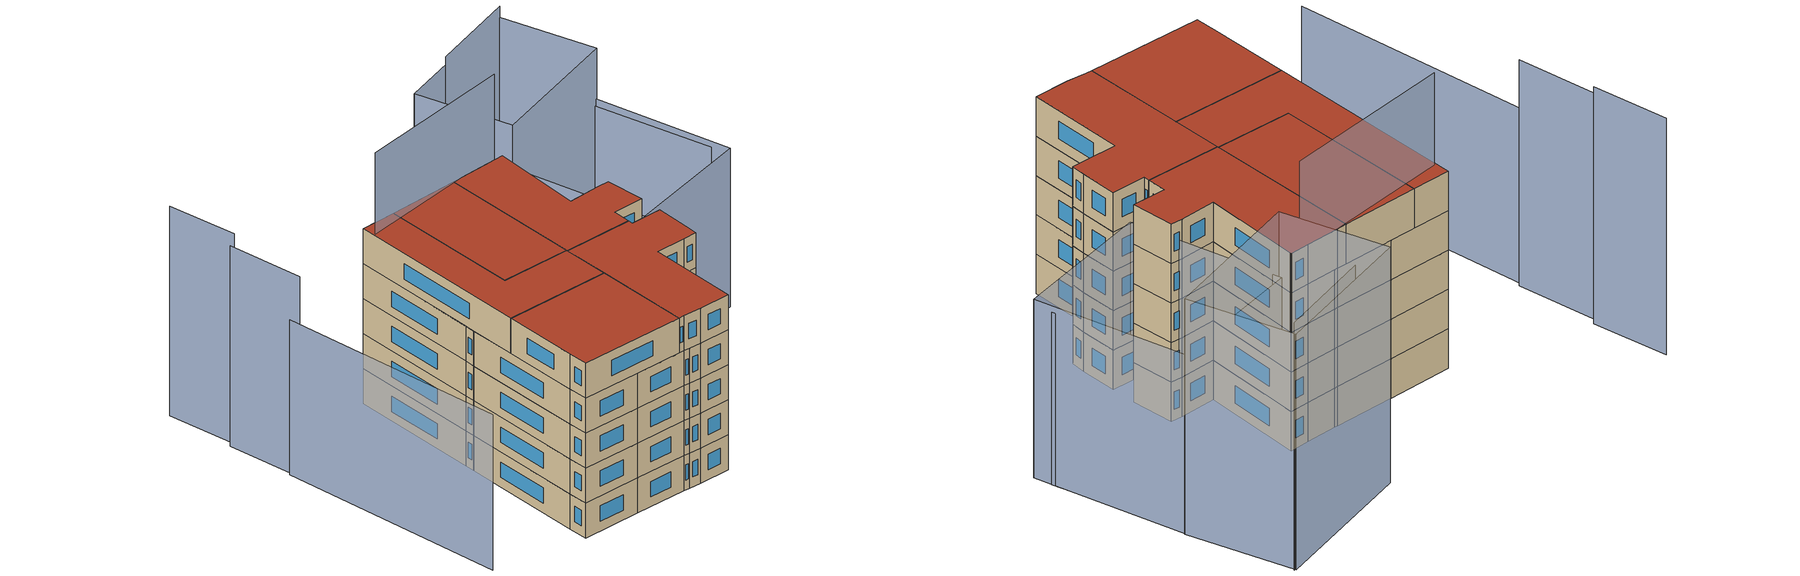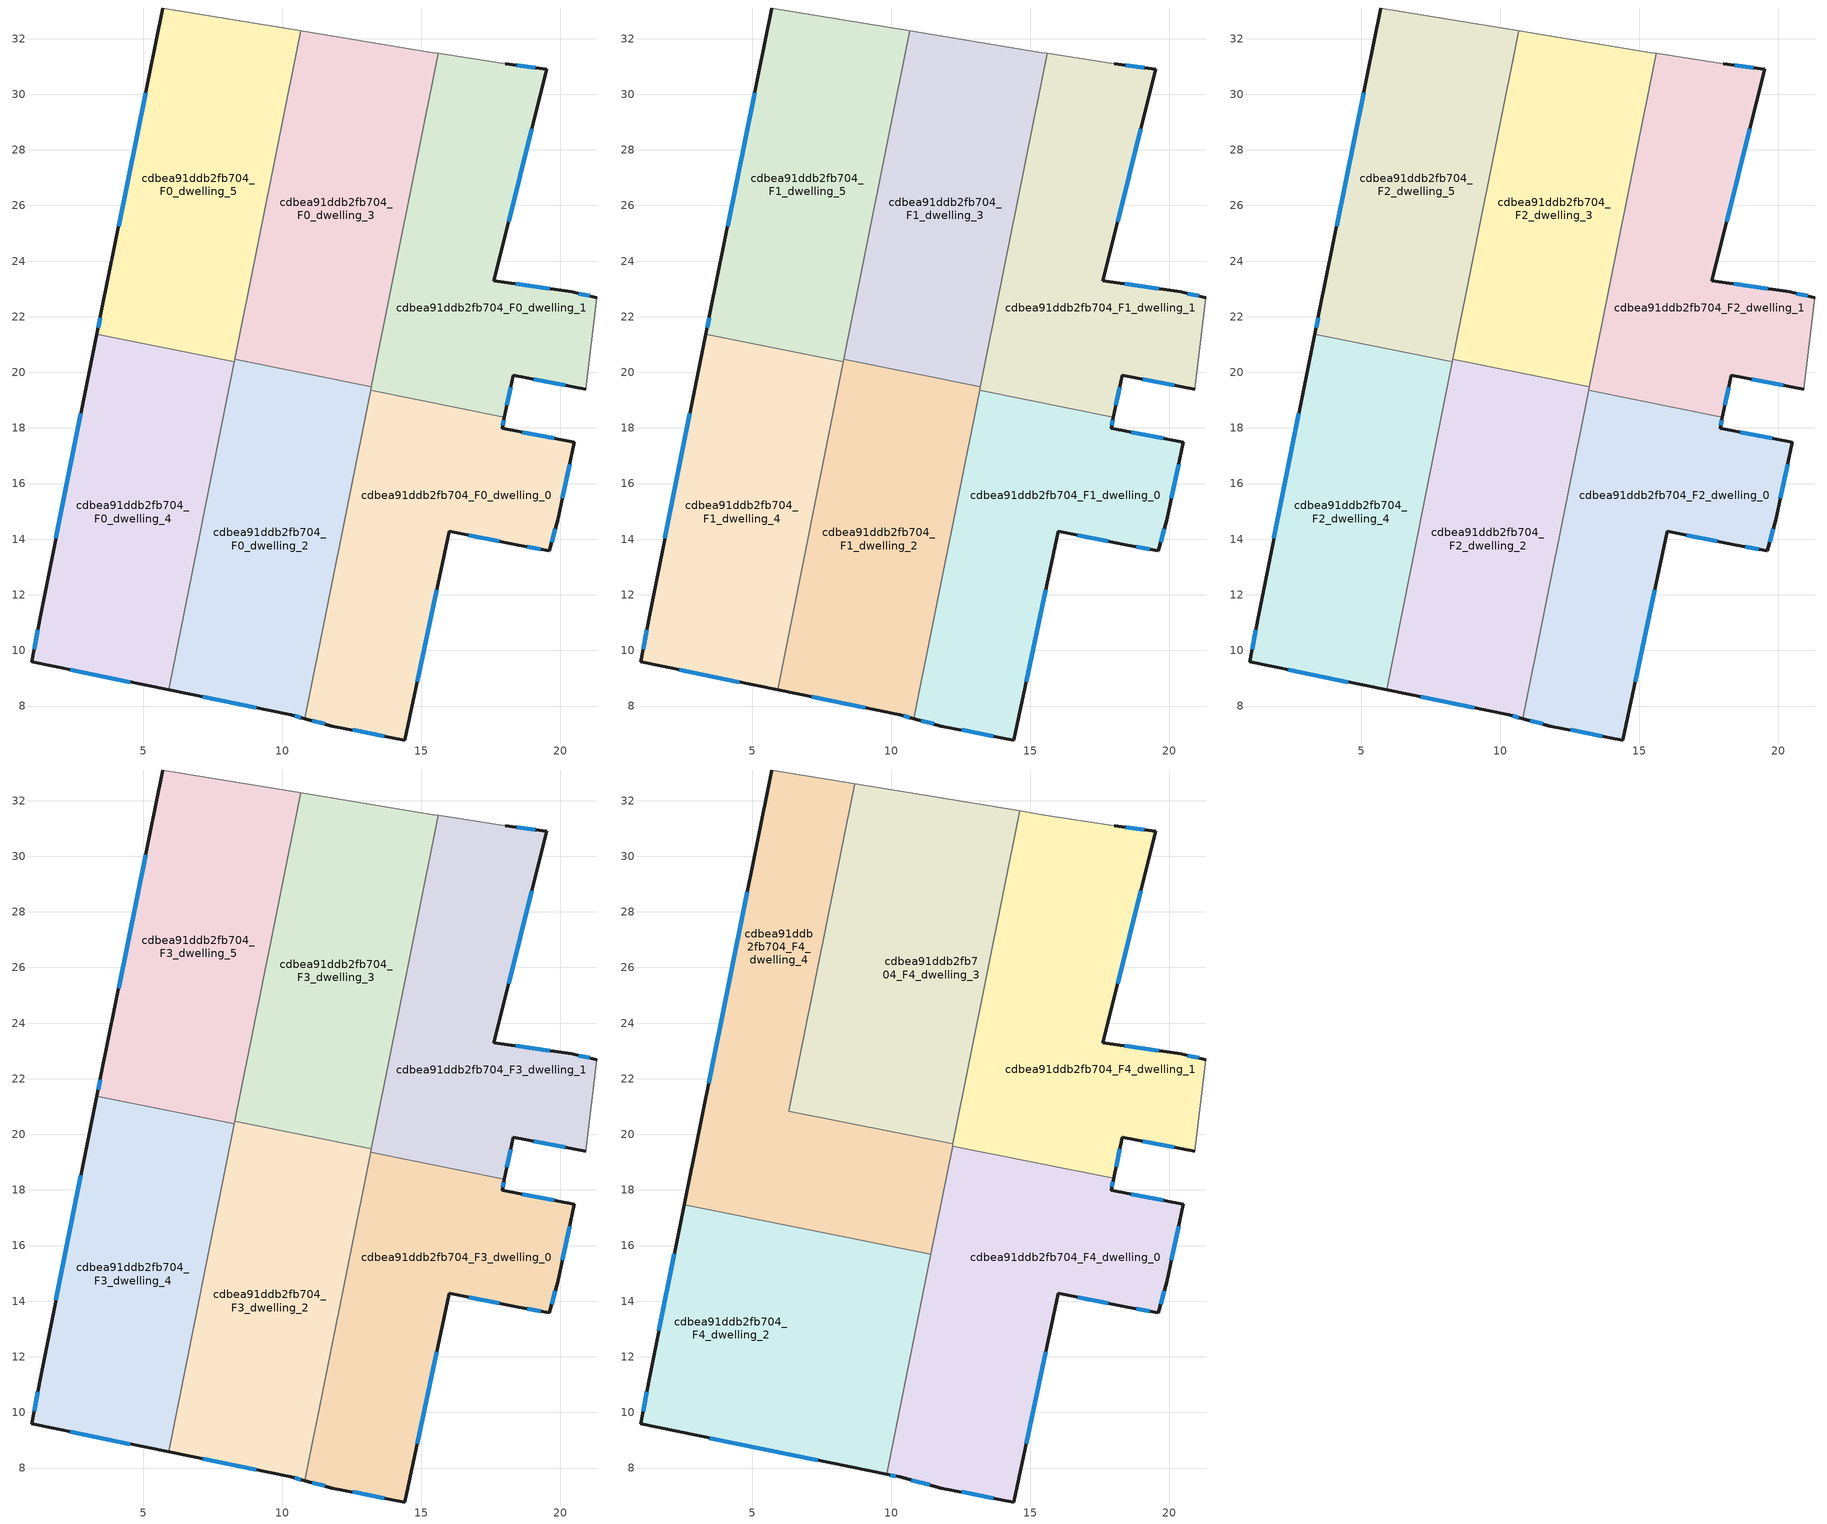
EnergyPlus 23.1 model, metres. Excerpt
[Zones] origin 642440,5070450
cdbea91ddb2fb704_F0_dwelling_0
 floor ground (EU_floor_Construction): 20.51,17.49 19.91,14.68 19.61,13.58 18.51,13.78 16.01,14.29 14.4,6.78 11.8,7.28 10.81,7.54 13.18,19.35 17.99,18.39 17.91,17.99 z0
 wall outside (EU_wall_Construction): 10.81,7.54 11.8,7.28 14.4,6.78 16.01,14.29 18.51,13.78 19.61,13.58 19.91,14.68 20.51,17.49 17.91,17.99 17.99,18.39 z0:3
 wall to cdbea91ddb2fb704_F0_dwelling_1 (EU_wall_Construction): 17.99,18.39 13.18,19.35 z0:3
 wall to cdbea91ddb2fb704_F0_dwelling_2 (EU_wall_Construction): 13.18,19.35 10.81,7.54 z0:3
 window (EU_Window_Construction): 19.69,13.89 19.82,14.38 / 18.82,13.73 19.3,13.64 / 16.71,14.14 17.81,13.92 / 14.85,8.88 15.56,12.18 / 12.53,7.14 13.67,6.92 / 11.09,7.47 11.52,7.36 / 17.93,18.1 17.97,18.28 / 19.78,17.63 18.64,17.85 / 20.08,15.47 20.34,16.7 z0.84:2.16
cdbea91ddb2fb704_F0_dwelling_1
 floor ground (EU_floor_Construction): 19.51,30.89 17.61,23.29 20.41,22.89 21.31,22.69 20.91,19.39 18.31,19.89 17.99,18.39 13.18,19.35 15.6,31.47 18.01,31.1 z0
 wall outside (EU_wall_Construction): 21.31,22.69 20.41,22.89 17.61,23.29 19.51,30.89 18.01,31.1 / 17.99,18.39 18.31,19.89 20.91,19.39 z0:3
 wall adiabatic (EU_wall_Construction): 20.91,19.39 21.31,22.69 / 18.01,31.1 15.6,31.47 z0:3
 wall to cdbea91ddb2fb704_F0_dwelling_3 (EU_wall_Construction): 15.6,31.47 13.2,19.48 z0:3
 wall to cdbea91ddb2fb704_F0_dwelling_2 (EU_wall_Construction): 13.2,19.48 13.18,19.35 z0:3
 window (EU_Window_Construction): 21.06,22.75 20.66,22.83 / 19.04,19.75 20.18,19.53 / 18.08,18.81 18.22,19.47 / 19.09,30.95 18.43,31.04 / 18.14,25.42 18.98,28.76 / 19.63,23 18.4,23.18 z0.84:2.16
cdbea91ddb2fb704_F0_dwelling_2
 floor ground (EU_floor_Construction): 13.2,19.48 10.81,7.54 10.3,7.68 5.92,8.58 8.3,20.47 z0
 wall outside (EU_wall_Construction): 5.92,8.58 10.3,7.68 10.81,7.54 z0:3
 wall to cdbea91ddb2fb704_F0_dwelling_3 (EU_wall_Construction): 13.2,19.48 8.3,20.47 z0:3
 wall to cdbea91ddb2fb704_F0_dwelling_4 (EU_wall_Construction): 8.28,20.38 5.92,8.58 z0:3
 wall to cdbea91ddb2fb704_F0_dwelling_5 (EU_wall_Construction): 8.3,20.47 8.28,20.38 z0:3
 window (EU_Window_Construction): 10.44,7.64 10.67,7.58 / 7.15,8.33 9.07,7.93 z0.84:2.16
cdbea91ddb2fb704_F0_dwelling_3
 floor ground (EU_floor_Construction): 15.41,31.5 15.6,31.47 13.2,19.48 8.3,20.47 10.67,32.28 z0
 wall adiabatic (EU_wall_Construction): 15.6,31.47 15.41,31.5 10.67,32.28 z0:3
 wall to cdbea91ddb2fb704_F0_dwelling_5 (EU_wall_Construction): 10.67,32.28 8.3,20.47 z0:3
cdbea91ddb2fb704_F0_dwelling_4
 floor ground (EU_floor_Construction): 8.28,20.38 5.92,8.58 0.99,9.59 1.29,11.19 3.33,21.38 z0
 wall outside (EU_wall_Construction): 3.33,21.38 1.29,11.19 0.99,9.59 5.92,8.58 z0:3
 wall to cdbea91ddb2fb704_F0_dwelling_5 (EU_wall_Construction): 8.28,20.38 3.33,21.38 z0:3
 window (EU_Window_Construction): 2.37,9.3 4.54,8.86 / 1.21,10.74 1.08,10.03 / 2.76,18.52 1.87,14.04 z0.84:2.16
cdbea91ddb2fb704_F0_dwelling_5
 floor ground (EU_floor_Construction): 10.67,32.28 8.28,20.38 3.33,21.38 3.5,22.19 5.7,33.1 z0
 wall outside (EU_wall_Construction): 5.7,33.1 3.5,22.19 3.33,21.38 z0:3
 wall adiabatic (EU_wall_Construction): 10.67,32.28 5.7,33.1 z0:3
 window (EU_Window_Construction): 3.45,21.96 3.38,21.6 / 5.09,30.05 4.12,25.25 z0.84:2.16
cdbea91ddb2fb704_F1_dwelling_0
 floor to cdbea91ddb2fb704_F0_dwelling_0 (EU_floor_Construction): 20.51,17.49 19.91,14.68 19.61,13.58 18.51,13.78 16.01,14.29 14.4,6.78 11.8,7.28 10.81,7.54 13.18,19.35 17.99,18.39 17.91,17.99 z3
 wall outside (EU_wall_Construction): 10.81,7.54 11.8,7.28 14.4,6.78 16.01,14.29 18.51,13.78 19.61,13.58 19.91,14.68 20.51,17.49 17.91,17.99 17.99,18.39 z3:6
 wall to cdbea91ddb2fb704_F1_dwelling_1 (EU_wall_Construction): 17.99,18.39 13.18,19.35 z3:6
 wall to cdbea91ddb2fb704_F1_dwelling_2 (EU_wall_Construction): 13.18,19.35 10.81,7.54 z3:6
 window (EU_Window_Construction): 19.69,13.89 19.82,14.38 / 18.82,13.73 19.3,13.64 / 16.71,14.14 17.81,13.92 / 14.85,8.88 15.56,12.18 / 12.53,7.14 13.67,6.92 / 11.09,7.47 11.52,7.36 / 17.93,18.1 17.97,18.28 / 19.78,17.63 18.64,17.85 / 20.08,15.47 20.34,16.7 z3.84:5.16
cdbea91ddb2fb704_F1_dwelling_1
 floor to cdbea91ddb2fb704_F0_dwelling_1 (EU_floor_Construction): 19.51,30.89 17.61,23.29 20.41,22.89 21.31,22.69 20.91,19.39 18.31,19.89 17.99,18.39 13.18,19.35 15.6,31.47 18.01,31.1 z3
 wall outside (EU_wall_Construction): 21.31,22.69 20.41,22.89 17.61,23.29 19.51,30.89 18.01,31.1 / 17.99,18.39 18.31,19.89 20.91,19.39 z3:6
 wall adiabatic (EU_wall_Construction): 20.91,19.39 21.31,22.69 / 18.01,31.1 15.6,31.47 z3:6
 wall to cdbea91ddb2fb704_F1_dwelling_3 (EU_wall_Construction): 15.6,31.47 13.2,19.48 z3:6
 wall to cdbea91ddb2fb704_F1_dwelling_2 (EU_wall_Construction): 13.2,19.48 13.18,19.35 z3:6
 window (EU_Window_Construction): 21.06,22.75 20.66,22.83 / 19.04,19.75 20.18,19.53 / 18.08,18.81 18.22,19.47 / 19.09,30.95 18.43,31.04 / 18.14,25.42 18.98,28.76 / 19.63,23 18.4,23.18 z3.84:5.16
cdbea91ddb2fb704_F1_dwelling_2
 floor to cdbea91ddb2fb704_F0_dwelling_2 (EU_floor_Construction): 13.2,19.48 10.81,7.54 10.3,7.68 5.92,8.58 8.3,20.47 z3
 wall outside (EU_wall_Construction): 5.92,8.58 10.3,7.68 10.81,7.54 z3:6
 wall to cdbea91ddb2fb704_F1_dwelling_3 (EU_wall_Construction): 13.2,19.48 8.3,20.47 z3:6
 wall to cdbea91ddb2fb704_F1_dwelling_4 (EU_wall_Construction): 8.28,20.38 5.92,8.58 z3:6
 wall to cdbea91ddb2fb704_F1_dwelling_5 (EU_wall_Construction): 8.3,20.47 8.28,20.38 z3:6
 window (EU_Window_Construction): 10.44,7.64 10.67,7.58 / 7.15,8.33 9.07,7.93 z3.84:5.16
cdbea91ddb2fb704_F1_dwelling_3
 floor to cdbea91ddb2fb704_F0_dwelling_3 (EU_floor_Construction): 15.41,31.5 15.6,31.47 13.2,19.48 8.3,20.47 10.67,32.28 z3
 wall adiabatic (EU_wall_Construction): 15.6,31.47 15.41,31.5 10.67,32.28 z3:6
 wall to cdbea91ddb2fb704_F1_dwelling_5 (EU_wall_Construction): 10.67,32.28 8.3,20.47 z3:6
cdbea91ddb2fb704_F1_dwelling_4
 floor to cdbea91ddb2fb704_F0_dwelling_4 (EU_floor_Construction): 8.28,20.38 5.92,8.58 0.99,9.59 1.29,11.19 3.33,21.38 z3
 wall outside (EU_wall_Construction): 3.33,21.38 1.29,11.19 0.99,9.59 5.92,8.58 z3:6
 wall to cdbea91ddb2fb704_F1_dwelling_5 (EU_wall_Construction): 8.28,20.38 3.33,21.38 z3:6
 window (EU_Window_Construction): 2.37,9.3 4.54,8.86 / 1.21,10.74 1.08,10.03 / 2.76,18.52 1.87,14.04 z3.84:5.16
cdbea91ddb2fb704_F1_dwelling_5
 floor to cdbea91ddb2fb704_F0_dwelling_5 (EU_floor_Construction): 10.67,32.28 8.28,20.38 3.33,21.38 3.5,22.19 5.7,33.1 z3
 wall outside (EU_wall_Construction): 5.7,33.1 3.5,22.19 3.33,21.38 z3:6
 wall adiabatic (EU_wall_Construction): 10.67,32.28 5.7,33.1 z3:6
 window (EU_Window_Construction): 3.45,21.96 3.38,21.6 / 5.09,30.05 4.12,25.25 z3.84:5.16
cdbea91ddb2fb704_F2_dwelling_0
 floor to cdbea91ddb2fb704_F1_dwelling_0 (EU_floor_Construction): 20.51,17.49 19.91,14.68 19.61,13.58 18.51,13.78 16.01,14.29 14.4,6.78 11.8,7.28 10.81,7.54 13.18,19.35 17.99,18.39 17.91,17.99 z6
 wall outside (EU_wall_Construction): 10.81,7.54 11.8,7.28 14.4,6.78 16.01,14.29 18.51,13.78 19.61,13.58 19.91,14.68 20.51,17.49 17.91,17.99 17.99,18.39 z6:9
 wall to cdbea91ddb2fb704_F2_dwelling_1 (EU_wall_Construction): 17.99,18.39 13.18,19.35 z6:9
 wall to cdbea91ddb2fb704_F2_dwelling_2 (EU_wall_Construction): 13.18,19.35 10.81,7.54 z6:9
 window (EU_Window_Construction): 19.69,13.89 19.82,14.38 / 18.82,13.73 19.3,13.64 / 16.71,14.14 17.81,13.92 / 14.85,8.88 15.56,12.18 / 12.53,7.14 13.67,6.92 / 11.09,7.47 11.52,7.36 / 17.93,18.1 17.97,18.28 / 19.78,17.63 18.64,17.85 / 20.08,15.47 20.34,16.7 z6.84:8.16
cdbea91ddb2fb704_F2_dwelling_1
 floor to cdbea91ddb2fb704_F1_dwelling_1 (EU_floor_Construction): 19.51,30.89 17.61,23.29 20.41,22.89 21.31,22.69 20.91,19.39 18.31,19.89 17.99,18.39 13.18,19.35 15.6,31.47 18.01,31.1 z6
 wall outside (EU_wall_Construction): 21.31,22.69 20.41,22.89 17.61,23.29 19.51,30.89 18.01,31.1 / 17.99,18.39 18.31,19.89 20.91,19.39 z6:9
 wall adiabatic (EU_wall_Construction): 20.91,19.39 21.31,22.69 / 18.01,31.1 15.6,31.47 z6:9
 wall to cdbea91ddb2fb704_F2_dwelling_3 (EU_wall_Construction): 15.6,31.47 13.2,19.48 z6:9
 wall to cdbea91ddb2fb704_F2_dwelling_2 (EU_wall_Construction): 13.2,19.48 13.18,19.35 z6:9
 window (EU_Window_Construction): 21.06,22.75 20.66,22.83 / 19.04,19.75 20.18,19.53 / 18.08,18.81 18.22,19.47 / 19.09,30.95 18.43,31.04 / 18.14,25.42 18.98,28.76 / 19.63,23 18.4,23.18 z6.84:8.16
cdbea91ddb2fb704_F2_dwelling_2
 floor to cdbea91ddb2fb704_F1_dwelling_2 (EU_floor_Construction): 13.2,19.48 10.81,7.54 10.3,7.68 5.92,8.58 8.3,20.47 z6
 wall outside (EU_wall_Construction): 5.92,8.58 10.3,7.68 10.81,7.54 z6:9
 wall to cdbea91ddb2fb704_F2_dwelling_3 (EU_wall_Construction): 13.2,19.48 8.3,20.47 z6:9
 wall to cdbea91ddb2fb704_F2_dwelling_4 (EU_wall_Construction): 8.28,20.38 5.92,8.58 z6:9
 wall to cdbea91ddb2fb704_F2_dwelling_5 (EU_wall_Construction): 8.3,20.47 8.28,20.38 z6:9
 window (EU_Window_Construction): 10.44,7.64 10.67,7.58 / 7.15,8.33 9.07,7.93 z6.84:8.16
cdbea91ddb2fb704_F2_dwelling_3
 floor to cdbea91ddb2fb704_F1_dwelling_3 (EU_floor_Construction): 15.41,31.5 15.6,31.47 13.2,19.48 8.3,20.47 10.67,32.28 z6
 wall adiabatic (EU_wall_Construction): 15.6,31.47 15.41,31.5 10.67,32.28 z6:9
 wall to cdbea91ddb2fb704_F2_dwelling_5 (EU_wall_Construction): 10.67,32.28 8.3,20.47 z6:9
cdbea91ddb2fb704_F2_dwelling_4
 floor to cdbea91ddb2fb704_F1_dwelling_4 (EU_floor_Construction): 8.28,20.38 5.92,8.58 0.99,9.59 1.29,11.19 3.33,21.38 z6
 wall outside (EU_wall_Construction): 3.33,21.38 1.29,11.19 0.99,9.59 5.92,8.58 z6:9
 wall to cdbea91ddb2fb704_F2_dwelling_5 (EU_wall_Construction): 8.28,20.38 3.33,21.38 z6:9
 window (EU_Window_Construction): 2.37,9.3 4.54,8.86 / 1.21,10.74 1.08,10.03 / 2.76,18.52 1.87,14.04 z6.84:8.16
cdbea91ddb2fb704_F2_dwelling_5
 floor to cdbea91ddb2fb704_F1_dwelling_5 (EU_floor_Construction): 10.67,32.28 8.28,20.38 3.33,21.38 3.5,22.19 5.7,33.1 z6
 wall outside (EU_wall_Construction): 5.7,33.1 3.5,22.19 3.33,21.38 z6:9
 wall adiabatic (EU_wall_Construction): 10.67,32.28 5.7,33.1 z6:9
 window (EU_Window_Construction): 3.45,21.96 3.38,21.6 / 5.09,30.05 4.12,25.25 z6.84:8.16
cdbea91ddb2fb704_F3_dwelling_0
 floor to cdbea91ddb2fb704_F2_dwelling_0 (EU_floor_Construction): 20.51,17.49 19.91,14.68 19.61,13.58 18.51,13.78 16.01,14.29 14.4,6.78 11.8,7.28 10.81,7.54 13.18,19.35 17.99,18.39 17.91,17.99 z9
 wall outside (EU_wall_Construction): 10.81,7.54 11.8,7.28 14.4,6.78 16.01,14.29 18.51,13.78 19.61,13.58 19.91,14.68 20.51,17.49 17.91,17.99 17.99,18.39 z9:12
 wall to cdbea91ddb2fb704_F3_dwelling_1 (EU_wall_Construction): 17.99,18.39 13.18,19.35 z9:12
 wall to cdbea91ddb2fb704_F3_dwelling_2 (EU_wall_Construction): 13.18,19.35 10.81,7.54 z9:12
 window (EU_Window_Construction): 19.69,13.89 19.82,14.38 / 18.82,13.73 19.3,13.64 / 16.71,14.14 17.81,13.92 / 14.85,8.88 15.56,12.18 / 12.53,7.14 13.67,6.92 / 11.09,7.47 11.52,7.36 / 17.93,18.1 17.97,18.28 / 19.78,17.63 18.64,17.85 / 20.08,15.47 20.34,16.7 z9.84:11.16
cdbea91ddb2fb704_F3_dwelling_1
 floor to cdbea91ddb2fb704_F2_dwelling_1 (EU_floor_Construction): 19.51,30.89 17.61,23.29 20.41,22.89 21.31,22.69 20.91,19.39 18.31,19.89 17.99,18.39 13.18,19.35 15.6,31.47 18.01,31.1 z9
 wall outside (EU_wall_Construction): 21.31,22.69 20.41,22.89 17.61,23.29 19.51,30.89 18.01,31.1 / 17.99,18.39 18.31,19.89 20.91,19.39 z9:12
 wall adiabatic (EU_wall_Construction): 20.91,19.39 21.31,22.69 / 18.01,31.1 15.6,31.47 z9:12
 wall to cdbea91ddb2fb704_F3_dwelling_3 (EU_wall_Construction): 15.6,31.47 13.2,19.48 z9:12
 wall to cdbea91ddb2fb704_F3_dwelling_2 (EU_wall_Construction): 13.2,19.48 13.18,19.35 z9:12
 window (EU_Window_Construction): 21.06,22.75 20.66,22.83 / 19.04,19.75 20.18,19.53 / 18.08,18.81 18.22,19.47 / 19.09,30.95 18.43,31.04 / 18.14,25.42 18.98,28.76 / 19.63,23 18.4,23.18 z9.84:11.16
cdbea91ddb2fb704_F3_dwelling_2
 floor to cdbea91ddb2fb704_F2_dwelling_2 (EU_floor_Construction): 13.2,19.48 10.81,7.54 10.3,7.68 5.92,8.58 8.3,20.47 z9
 wall outside (EU_wall_Construction): 5.92,8.58 10.3,7.68 10.81,7.54 z9:12
 wall to cdbea91ddb2fb704_F3_dwelling_3 (EU_wall_Construction): 13.2,19.48 8.3,20.47 z9:12
 wall to cdbea91ddb2fb704_F3_dwelling_4 (EU_wall_Construction): 8.28,20.38 5.92,8.58 z9:12
 wall to cdbea91ddb2fb704_F3_dwelling_5 (EU_wall_Construction): 8.3,20.47 8.28,20.38 z9:12
 window (EU_Window_Construction): 10.44,7.64 10.67,7.58 / 7.15,8.33 9.07,7.93 z9.84:11.16
cdbea91ddb2fb704_F3_dwelling_3
 floor to cdbea91ddb2fb704_F2_dwelling_3 (EU_floor_Construction): 15.41,31.5 15.6,31.47 13.2,19.48 8.3,20.47 10.67,32.28 z9
 wall adiabatic (EU_wall_Construction): 15.6,31.47 15.41,31.5 10.67,32.28 z9:12
 wall to cdbea91ddb2fb704_F3_dwelling_5 (EU_wall_Construction): 10.67,32.28 8.3,20.47 z9:12
cdbea91ddb2fb704_F3_dwelling_4
 floor to cdbea91ddb2fb704_F2_dwelling_4 (EU_floor_Construction): 8.28,20.38 5.92,8.58 0.99,9.59 1.29,11.19 3.33,21.38 z9
 wall outside (EU_wall_Construction): 3.33,21.38 1.29,11.19 0.99,9.59 5.92,8.58 z9:12
 wall to cdbea91ddb2fb704_F3_dwelling_5 (EU_wall_Construction): 8.28,20.38 3.33,21.38 z9:12
 window (EU_Window_Construction): 2.37,9.3 4.54,8.86 / 1.21,10.74 1.08,10.03 / 2.76,18.52 1.87,14.04 z9.84:11.16
cdbea91ddb2fb704_F3_dwelling_5
 floor to cdbea91ddb2fb704_F2_dwelling_5 (EU_floor_Construction): 10.67,32.28 8.28,20.38 3.33,21.38 3.5,22.19 5.7,33.1 z9
 wall outside (EU_wall_Construction): 5.7,33.1 3.5,22.19 3.33,21.38 z9:12
 wall adiabatic (EU_wall_Construction): 10.67,32.28 5.7,33.1 z9:12
 window (EU_Window_Construction): 3.45,21.96 3.38,21.6 / 5.09,30.05 4.12,25.25 z9.84:11.16
 roof outside (EU_roof_Construction): 3.5,22.19 3.34,21.37 5.7,33.1 z12
cdbea91ddb2fb704_F4_dwelling_0
 floor to cdbea91ddb2fb704_F3_dwelling_0 (EU_floor_Construction): 20.51,17.49 19.91,14.68 19.61,13.58 18.51,13.78 16.01,14.29 14.4,6.78 11.8,7.28 10.81,7.55 13.18,19.35 17.99,18.39 17.91,17.99 z12
 floor to cdbea91ddb2fb704_F3_dwelling_2 (EU_floor_Construction): 13.18,19.38 10.81,7.55 10.3,7.68 9.84,7.78 12.21,19.58 z12
 floor to cdbea91ddb2fb704_F3_dwelling_1 (EU_floor_Construction): 18,18.42 17.99,18.39 13.18,19.35 13.18,19.38 z12
 wall outside (EU_wall_Construction): 9.84,7.78 10.3,7.68 11.8,7.28 14.4,6.78 16.01,14.29 18.51,13.78 19.61,13.58 19.91,14.68 20.51,17.49 17.91,17.99 18,18.42 z12:15
 wall to cdbea91ddb2fb704_F4_dwelling_1 (EU_wall_Construction): 18,18.42 12.21,19.58 z12:15
 wall to cdbea91ddb2fb704_F4_dwelling_2 (EU_wall_Construction): 11.43,15.69 9.84,7.78 z12:15
 wall to cdbea91ddb2fb704_F4_dwelling_4 (EU_wall_Construction): 12.21,19.58 11.43,15.69 z12:15
 window (EU_Window_Construction): 20.08,15.47 20.34,16.7 / 19.69,13.89 19.82,14.38 / 18.82,13.73 19.3,13.64 / 16.71,14.14 17.81,13.92 / 14.85,8.88 15.56,12.18 / 12.53,7.14 13.67,6.92 / 10.72,7.57 11.38,7.39 / 9.97,7.75 10.17,7.71 / 17.93,18.11 17.97,18.3 / 19.78,17.63 18.64,17.85 z12.84:14.16
 roof outside (EU_roof_Construction): 14.4,6.78 16.01,14.29 18.51,13.78 19.61,13.58 19.91,14.68 20.51,17.49 17.91,17.99 18,18.42 12.21,19.58 9.84,7.78 10.3,7.68 11.8,7.28 z15
cdbea91ddb2fb704_F4_dwelling_1
 floor to cdbea91ddb2fb704_F3_dwelling_1 (EU_floor_Construction): 19.51,30.89 17.61,23.29 20.41,22.89 21.31,22.69 20.91,19.39 18.31,19.89 18,18.42 13.18,19.38 15.6,31.47 18.01,31.1 z12
 floor to cdbea91ddb2fb704_F3_dwelling_3 (EU_floor_Construction): 15.6,31.47 13.2,19.48 12.23,19.68 14.62,31.63 15.41,31.5 z12
 floor to cdbea91ddb2fb704_F3_dwelling_2 (EU_floor_Construction): 13.2,19.48 13.18,19.38 12.21,19.58 12.23,19.68 z12
 wall outside (EU_wall_Construction): 21.31,22.69 20.41,22.89 17.61,23.29 19.51,30.89 18.01,31.1 / 18,18.42 18.31,19.89 20.91,19.39 z12:15
 wall adiabatic (EU_wall_Construction): 20.91,19.39 21.31,22.69 / 18.01,31.1 15.41,31.5 14.62,31.63 z12:15
 wall to cdbea91ddb2fb704_F4_dwelling_3 (EU_wall_Construction): 14.62,31.63 12.22,19.66 z12:15
 wall to cdbea91ddb2fb704_F4_dwelling_4 (EU_wall_Construction): 12.22,19.66 12.21,19.58 z12:15
 window (EU_Window_Construction): 21.06,22.75 20.66,22.83 / 19.04,19.75 20.18,19.53 / 18.09,18.83 18.22,19.48 / 19.09,30.95 18.43,31.04 / 18.14,25.42 18.98,28.76 / 19.63,23 18.4,23.18 z12.84:14.16
 roof outside (EU_roof_Construction): 20.91,19.39 21.31,22.69 20.41,22.89 17.61,23.29 19.51,30.89 18.01,31.1 15.41,31.5 14.62,31.63 12.21,19.58 18,18.42 18.31,19.89 z15
cdbea91ddb2fb704_F4_dwelling_2
 floor to cdbea91ddb2fb704_F3_dwelling_2 (EU_floor_Construction): 11.43,15.69 9.84,7.78 5.92,8.58 7.5,16.47 z12
 floor to cdbea91ddb2fb704_F3_dwelling_4 (EU_floor_Construction): 7.5,16.47 5.92,8.58 0.99,9.59 1.29,11.19 2.55,17.46 z12
 wall outside (EU_wall_Construction): 2.55,17.46 1.29,11.19 0.99,9.59 9.84,7.78 z12:15
 wall to cdbea91ddb2fb704_F4_dwelling_4 (EU_wall_Construction): 11.43,15.69 2.55,17.46 z12:15
 window (EU_Window_Construction): 3.47,9.08 7.36,8.28 / 1.21,10.74 1.08,10.03 / 2.2,15.7 1.65,12.95 z12.84:14.16
 roof outside (EU_roof_Construction): 9.84,7.78 11.43,15.69 2.55,17.46 1.29,11.19 0.99,9.59 z15
cdbea91ddb2fb704_F4_dwelling_3
 floor to cdbea91ddb2fb704_F3_dwelling_3 (EU_floor_Construction): 14.62,31.63 12.23,19.68 8.3,20.47 10.67,32.28 z12
 floor to cdbea91ddb2fb704_F3_dwelling_5 (EU_floor_Construction): 10.67,32.28 8.3,20.47 8.3,20.44 6.32,20.84 8.68,32.61 z12
 floor to cdbea91ddb2fb704_F3_dwelling_2 (EU_floor_Construction): 12.23,19.68 12.22,19.66 8.3,20.44 8.3,20.47 z12
 wall to cdbea91ddb2fb704_F4_dwelling_4 (EU_wall_Construction): 8.68,32.61 6.32,20.84 12.22,19.66 z12:15
 wall adiabatic (EU_wall_Construction): 14.62,31.63 8.68,32.61 z12:15
 roof outside (EU_roof_Construction): 12.22,19.66 14.62,31.63 8.68,32.61 6.32,20.84 z15
cdbea91ddb2fb704_F4_dwelling_4
 floor to cdbea91ddb2fb704_F3_dwelling_4 (EU_floor_Construction): 8.28,20.38 7.5,16.47 2.55,17.46 3.34,21.37 z12
 floor to cdbea91ddb2fb704_F3_dwelling_5 (EU_floor_Construction): 8.68,32.61 6.32,20.84 8.3,20.44 8.28,20.38 3.34,21.37 5.7,33.1 z12
 floor to cdbea91ddb2fb704_F3_dwelling_2 (EU_floor_Construction): 12.22,19.66 11.43,15.69 7.5,16.47 8.3,20.44 z12
 wall outside (EU_wall_Construction): 5.7,33.1 2.55,17.46 z12:15
 wall adiabatic (EU_wall_Construction): 8.68,32.61 5.7,33.1 z12:15
 window (EU_Window_Construction): 4.82,28.72 3.43,21.84 z12.84:14.16
 roof outside (EU_roof_Construction): 11.43,15.69 12.22,19.66 6.32,20.84 8.68,32.61 5.7,33.1 2.55,17.46 z15
shading: -5,31.7 -6.4,12.43 z0:13.3; 20.4,30.8 31.34,31.3 / 31.34,31.3 31.86,19.61 / 31.86,19.61 20.92,19.12 / 20.92,19.12 20.4,30.8 z0:13.6; 31.81,20.98 31.16,31.29 z0:13.1; -4.5,37.41 -4.82,30.94 z0:17.2; 30.52,39.5 31.42,31.29 / 31.42,31.29 19.61,30 / 19.61,30 18.71,38.21 / 18.71,38.21 30.52,39.5 z0:17.9; -3.9,43.31 -4.08,37.4 z0:18; 19.14,31.32 5.65,31.97 z0:22; 30.61,39.41 22.88,38.5 z0:18.8
[Building]
EU S2 Campaign: North Axis=0; Terrain=City; Solar Distribution=FullExterior
[Site:Location]
Lyon-Bron: Latitude=45.75; Longitude=5; Time Zone=1; Elevation=198
[SizingPeriod:WeatherFileDays]
AnnualSizingPeriod: Begin Month=1; Begin Day of Month=1; End Month=12; End Day of Month=31; Day of Week for Start Day=Monday; Use Weather File Daylight Saving Period=No; Use Weather File Rain and Snow Indicators=No
[MATERIAL]
EU_InternalMass_Material: Roughness=MediumRough; Thickness=0.1; Conductivity=1; Density=1800; Specific Heat=900; Thermal Absorptance=0.9; Solar Absorptance=0.7; Visible Absorptance=0.7
[MATERIAL:NOMASS] Roughness=MediumRough; Thermal Absorptance=0.9; Solar Absorptance=0.7; Visible Absorptance=0.7
Name | Thermal Resistance
EU_wall_NoMass | 0.776494
EU_roof_NoMass | 0.486893
EU_floor_NoMass | 0.421597
[WINDOWMATERIAL:SIMPLEGLAZINGSYSTEM]
EU_Window_SimpleGlazing: UFactor=4.24961; Solar Heat Gain Coefficient=0.83; Visible Transmittance=0.83
[CONSTRUCTION]
EU_wall_Construction: EU_wall_NoMass
EU_roof_Construction: EU_roof_NoMass
EU_floor_Construction: EU_floor_NoMass
EU_InternalMass_Construction: EU_InternalMass_Material
EU_Window_Construction: EU_Window_SimpleGlazing
[ZONE] Type=1; Multiplier=1; Ceiling Height=autocalculate; Floor Area=autocalculate; Part of Total Floor Area=Yes
Name | Volume
cdbea91ddb2fb704_F0_dwelling_0; cdbea91ddb2fb704_F1_dwelling_0; cdbea91ddb2fb704_F2_dwelling_0; cdbea91ddb2fb704_F3_dwelling_0 | 182.081
cdbea91ddb2fb704_F4_dwelling_0 | 218.499
cdbea91ddb2fb704_F0_dwelling_1; cdbea91ddb2fb704_F1_dwelling_1; cdbea91ddb2fb704_F2_dwelling_1; cdbea91ddb2fb704_F3_dwelling_1 | 182.076
cdbea91ddb2fb704_F4_dwelling_1 | 218.494
cdbea91ddb2fb704_F0_dwelling_2; cdbea91ddb2fb704_F1_dwelling_2; cdbea91ddb2fb704_F2_dwelling_2; cdbea91ddb2fb704_F3_dwelling_2 | 182.073
cdbea91ddb2fb704_F4_dwelling_2 | 218.49
cdbea91ddb2fb704_F0_dwelling_3; cdbea91ddb2fb704_F1_dwelling_3; cdbea91ddb2fb704_F2_dwelling_3; cdbea91ddb2fb704_F3_dwelling_3 | 182.082
cdbea91ddb2fb704_F4_dwelling_3 | 218.487
cdbea91ddb2fb704_F0_dwelling_4; cdbea91ddb2fb704_F1_dwelling_4; cdbea91ddb2fb704_F2_dwelling_4; cdbea91ddb2fb704_F3_dwelling_4 | 182.106
cdbea91ddb2fb704_F4_dwelling_4 | 218.364
cdbea91ddb2fb704_F0_dwelling_5; cdbea91ddb2fb704_F1_dwelling_5; cdbea91ddb2fb704_F2_dwelling_5; cdbea91ddb2fb704_F3_dwelling_5 | 182.093
[INTERNALMASS] Construction=EU_InternalMass_Construction
Name | Zone or ZoneList | Surface Area
cdbea91ddb2fb704_F0_dwelling_0_EU_InternalMass | cdbea91ddb2fb704_F0_dwelling_0 | 60.6934
cdbea91ddb2fb704_F0_dwelling_1_EU_InternalMass | cdbea91ddb2fb704_F0_dwelling_1 | 60.6924
cdbea91ddb2fb704_F0_dwelling_2_EU_InternalMass | cdbea91ddb2fb704_F0_dwelling_2 | 60.6907
cdbea91ddb2fb704_F0_dwelling_3_EU_InternalMass | cdbea91ddb2fb704_F0_dwelling_3 | 60.6942
cdbea91ddb2fb704_F0_dwelling_4_EU_InternalMass | cdbea91ddb2fb704_F0_dwelling_4 | 60.7017
cdbea91ddb2fb704_F0_dwelling_5_EU_InternalMass | cdbea91ddb2fb704_F0_dwelling_5 | 60.6978
cdbea91ddb2fb704_F1_dwelling_0_EU_InternalMass | cdbea91ddb2fb704_F1_dwelling_0 | 60.6934
cdbea91ddb2fb704_F1_dwelling_1_EU_InternalMass | cdbea91ddb2fb704_F1_dwelling_1 | 60.6924
cdbea91ddb2fb704_F1_dwelling_2_EU_InternalMass | cdbea91ddb2fb704_F1_dwelling_2 | 60.6907
cdbea91ddb2fb704_F1_dwelling_3_EU_InternalMass | cdbea91ddb2fb704_F1_dwelling_3 | 60.6942
cdbea91ddb2fb704_F1_dwelling_4_EU_InternalMass | cdbea91ddb2fb704_F1_dwelling_4 | 60.7017
cdbea91ddb2fb704_F1_dwelling_5_EU_InternalMass | cdbea91ddb2fb704_F1_dwelling_5 | 60.6978
cdbea91ddb2fb704_F2_dwelling_0_EU_InternalMass | cdbea91ddb2fb704_F2_dwelling_0 | 60.6934
cdbea91ddb2fb704_F2_dwelling_1_EU_InternalMass | cdbea91ddb2fb704_F2_dwelling_1 | 60.6924
cdbea91ddb2fb704_F2_dwelling_2_EU_InternalMass | cdbea91ddb2fb704_F2_dwelling_2 | 60.6907
cdbea91ddb2fb704_F2_dwelling_3_EU_InternalMass | cdbea91ddb2fb704_F2_dwelling_3 | 60.6942
cdbea91ddb2fb704_F2_dwelling_4_EU_InternalMass | cdbea91ddb2fb704_F2_dwelling_4 | 60.7017
cdbea91ddb2fb704_F2_dwelling_5_EU_InternalMass | cdbea91ddb2fb704_F2_dwelling_5 | 60.6978
cdbea91ddb2fb704_F3_dwelling_0_EU_InternalMass | cdbea91ddb2fb704_F3_dwelling_0 | 60.6934
cdbea91ddb2fb704_F3_dwelling_1_EU_InternalMass | cdbea91ddb2fb704_F3_dwelling_1 | 60.6924
cdbea91ddb2fb704_F3_dwelling_2_EU_InternalMass | cdbea91ddb2fb704_F3_dwelling_2 | 60.6907
cdbea91ddb2fb704_F3_dwelling_3_EU_InternalMass | cdbea91ddb2fb704_F3_dwelling_3 | 60.6942
cdbea91ddb2fb704_F3_dwelling_4_EU_InternalMass | cdbea91ddb2fb704_F3_dwelling_4 | 60.7017
cdbea91ddb2fb704_F3_dwelling_5_EU_InternalMass | cdbea91ddb2fb704_F3_dwelling_5 | 60.6978
cdbea91ddb2fb704_F4_dwelling_0_EU_InternalMass | cdbea91ddb2fb704_F4_dwelling_0 | 72.8319
cdbea91ddb2fb704_F4_dwelling_1_EU_InternalMass | cdbea91ddb2fb704_F4_dwelling_1 | 72.832
cdbea91ddb2fb704_F4_dwelling_2_EU_InternalMass | cdbea91ddb2fb704_F4_dwelling_2 | 72.8308
cdbea91ddb2fb704_F4_dwelling_3_EU_InternalMass | cdbea91ddb2fb704_F4_dwelling_3 | 72.8284
cdbea91ddb2fb704_F4_dwelling_4_EU_InternalMass | cdbea91ddb2fb704_F4_dwelling_4 | 72.8346
[OTHEREQUIPMENT] Fuel Type=Electricity; Design Level Calculation Method=Watts/Area; Power per Zone Floor Area=1; Fraction Latent=0; Fraction Radiant=0; Fraction Lost=0; Carbon Dioxide Generation Rate=0; EndUse Subcategory=EU_Step8_InternalGains
Name | Zone or ZoneList or Space or SpaceList | Schedule
EU_Step8_InternalGain_cdbea91ddb2fb704_F0_dwelling_0_f000 | cdbea91ddb2fb704_F0_dwelling_0 | EU_Step8_GainSchedule_cdbea91ddb2fb704_F0_dwelling_0_f000
EU_Step8_InternalGain_cdbea91ddb2fb704_F0_dwelling_1_f000 | cdbea91ddb2fb704_F0_dwelling_1 | EU_Step8_GainSchedule_cdbea91ddb2fb704_F0_dwelling_1_f000
EU_Step8_InternalGain_cdbea91ddb2fb704_F0_dwelling_2_f000 | cdbea91ddb2fb704_F0_dwelling_2 | EU_Step8_GainSchedule_cdbea91ddb2fb704_F0_dwelling_2_f000
EU_Step8_InternalGain_cdbea91ddb2fb704_F0_dwelling_3_f000 | cdbea91ddb2fb704_F0_dwelling_3 | EU_Step8_GainSchedule_cdbea91ddb2fb704_F0_dwelling_3_f000
EU_Step8_InternalGain_cdbea91ddb2fb704_F0_dwelling_4_f000 | cdbea91ddb2fb704_F0_dwelling_4 | EU_Step8_GainSchedule_cdbea91ddb2fb704_F0_dwelling_4_f000
EU_Step8_InternalGain_cdbea91ddb2fb704_F0_dwelling_5_f000 | cdbea91ddb2fb704_F0_dwelling_5 | EU_Step8_GainSchedule_cdbea91ddb2fb704_F0_dwelling_5_f000
EU_Step8_InternalGain_cdbea91ddb2fb704_F1_dwelling_0_f000 | cdbea91ddb2fb704_F1_dwelling_0 | EU_Step8_GainSchedule_cdbea91ddb2fb704_F1_dwelling_0_f000
EU_Step8_InternalGain_cdbea91ddb2fb704_F1_dwelling_1_f000 | cdbea91ddb2fb704_F1_dwelling_1 | EU_Step8_GainSchedule_cdbea91ddb2fb704_F1_dwelling_1_f000
EU_Step8_InternalGain_cdbea91ddb2fb704_F1_dwelling_2_f000 | cdbea91ddb2fb704_F1_dwelling_2 | EU_Step8_GainSchedule_cdbea91ddb2fb704_F1_dwelling_2_f000
EU_Step8_InternalGain_cdbea91ddb2fb704_F1_dwelling_3_f000 | cdbea91ddb2fb704_F1_dwelling_3 | EU_Step8_GainSchedule_cdbea91ddb2fb704_F1_dwelling_3_f000
EU_Step8_InternalGain_cdbea91ddb2fb704_F1_dwelling_4_f000 | cdbea91ddb2fb704_F1_dwelling_4 | EU_Step8_GainSchedule_cdbea91ddb2fb704_F1_dwelling_4_f000
EU_Step8_InternalGain_cdbea91ddb2fb704_F1_dwelling_5_f000 | cdbea91ddb2fb704_F1_dwelling_5 | EU_Step8_GainSchedule_cdbea91ddb2fb704_F1_dwelling_5_f000
EU_Step8_InternalGain_cdbea91ddb2fb704_F2_dwelling_0_f000 | cdbea91ddb2fb704_F2_dwelling_0 | EU_Step8_GainSchedule_cdbea91ddb2fb704_F2_dwelling_0_f000
EU_Step8_InternalGain_cdbea91ddb2fb704_F2_dwelling_1_f000 | cdbea91ddb2fb704_F2_dwelling_1 | EU_Step8_GainSchedule_cdbea91ddb2fb704_F2_dwelling_1_f000
EU_Step8_InternalGain_cdbea91ddb2fb704_F2_dwelling_2_f000 | cdbea91ddb2fb704_F2_dwelling_2 | EU_Step8_GainSchedule_cdbea91ddb2fb704_F2_dwelling_2_f000
EU_Step8_InternalGain_cdbea91ddb2fb704_F2_dwelling_3_f000 | cdbea91ddb2fb704_F2_dwelling_3 | EU_Step8_GainSchedule_cdbea91ddb2fb704_F2_dwelling_3_f000
EU_Step8_InternalGain_cdbea91ddb2fb704_F2_dwelling_4_f000 | cdbea91ddb2fb704_F2_dwelling_4 | EU_Step8_GainSchedule_cdbea91ddb2fb704_F2_dwelling_4_f000
EU_Step8_InternalGain_cdbea91ddb2fb704_F2_dwelling_5_f000 | cdbea91ddb2fb704_F2_dwelling_5 | EU_Step8_GainSchedule_cdbea91ddb2fb704_F2_dwelling_5_f000
EU_Step8_InternalGain_cdbea91ddb2fb704_F3_dwelling_0_f000 | cdbea91ddb2fb704_F3_dwelling_0 | EU_Step8_GainSchedule_cdbea91ddb2fb704_F3_dwelling_0_f000
EU_Step8_InternalGain_cdbea91ddb2fb704_F3_dwelling_1_f000 | cdbea91ddb2fb704_F3_dwelling_1 | EU_Step8_GainSchedule_cdbea91ddb2fb704_F3_dwelling_1_f000
EU_Step8_InternalGain_cdbea91ddb2fb704_F3_dwelling_2_f000 | cdbea91ddb2fb704_F3_dwelling_2 | EU_Step8_GainSchedule_cdbea91ddb2fb704_F3_dwelling_2_f000
EU_Step8_InternalGain_cdbea91ddb2fb704_F3_dwelling_3_f000 | cdbea91ddb2fb704_F3_dwelling_3 | EU_Step8_GainSchedule_cdbea91ddb2fb704_F3_dwelling_3_f000
EU_Step8_InternalGain_cdbea91ddb2fb704_F3_dwelling_4_f000 | cdbea91ddb2fb704_F3_dwelling_4 | EU_Step8_GainSchedule_cdbea91ddb2fb704_F3_dwelling_4_f000
EU_Step8_InternalGain_cdbea91ddb2fb704_F3_dwelling_5_f000 | cdbea91ddb2fb704_F3_dwelling_5 | EU_Step8_GainSchedule_cdbea91ddb2fb704_F3_dwelling_5_f000
EU_Step8_InternalGain_cdbea91ddb2fb704_F4_dwelling_0_f000 | cdbea91ddb2fb704_F4_dwelling_0 | EU_Step8_GainSchedule_cdbea91ddb2fb704_F4_dwelling_0_f000
EU_Step8_InternalGain_cdbea91ddb2fb704_F4_dwelling_1_f000 | cdbea91ddb2fb704_F4_dwelling_1 | EU_Step8_GainSchedule_cdbea91ddb2fb704_F4_dwelling_1_f000
EU_Step8_InternalGain_cdbea91ddb2fb704_F4_dwelling_2_f000 | cdbea91ddb2fb704_F4_dwelling_2 | EU_Step8_GainSchedule_cdbea91ddb2fb704_F4_dwelling_2_f000
EU_Step8_InternalGain_cdbea91ddb2fb704_F4_dwelling_3_f000 | cdbea91ddb2fb704_F4_dwelling_3 | EU_Step8_GainSchedule_cdbea91ddb2fb704_F4_dwelling_3_f000
EU_Step8_InternalGain_cdbea91ddb2fb704_F4_dwelling_4_f000 | cdbea91ddb2fb704_F4_dwelling_4 | EU_Step8_GainSchedule_cdbea91ddb2fb704_F4_dwelling_4_f000
[ZONEVENTILATION:DESIGNFLOWRATE] Schedule=EU_AlwaysOn; Design Flow Rate Calculation Method=AirChanges/Hour; Air Changes per Hour=0.693814; Ventilation Type=Natural; Fan Pressure Rise=0; Fan Total Efficiency=1; Constant Term Coefficient=1; Temperature Term Coefficient=0; Velocity Term Coefficient=0; Velocity Squared Term Coefficient=0; Minimum Indoor Temperature=-100; Maximum Indoor Temperature=100; Delta Temperature=-100; Minimum Outdoor Temperature=-100; Maximum Outdoor Temperature=100; Maximum Wind Speed=40
Name | Zone or ZoneList or Space or SpaceList
EU_ConstantAir_cdbea91ddb2fb704_F0_dwelling_0 | cdbea91ddb2fb704_F0_dwelling_0
EU_ConstantAir_cdbea91ddb2fb704_F0_dwelling_1 | cdbea91ddb2fb704_F0_dwelling_1
EU_ConstantAir_cdbea91ddb2fb704_F0_dwelling_2 | cdbea91ddb2fb704_F0_dwelling_2
EU_ConstantAir_cdbea91ddb2fb704_F0_dwelling_3 | cdbea91ddb2fb704_F0_dwelling_3
EU_ConstantAir_cdbea91ddb2fb704_F0_dwelling_4 | cdbea91ddb2fb704_F0_dwelling_4
EU_ConstantAir_cdbea91ddb2fb704_F0_dwelling_5 | cdbea91ddb2fb704_F0_dwelling_5
EU_ConstantAir_cdbea91ddb2fb704_F1_dwelling_0 | cdbea91ddb2fb704_F1_dwelling_0
EU_ConstantAir_cdbea91ddb2fb704_F1_dwelling_1 | cdbea91ddb2fb704_F1_dwelling_1
EU_ConstantAir_cdbea91ddb2fb704_F1_dwelling_2 | cdbea91ddb2fb704_F1_dwelling_2
EU_ConstantAir_cdbea91ddb2fb704_F1_dwelling_3 | cdbea91ddb2fb704_F1_dwelling_3
EU_ConstantAir_cdbea91ddb2fb704_F1_dwelling_4 | cdbea91ddb2fb704_F1_dwelling_4
EU_ConstantAir_cdbea91ddb2fb704_F1_dwelling_5 | cdbea91ddb2fb704_F1_dwelling_5
EU_ConstantAir_cdbea91ddb2fb704_F2_dwelling_0 | cdbea91ddb2fb704_F2_dwelling_0
EU_ConstantAir_cdbea91ddb2fb704_F2_dwelling_1 | cdbea91ddb2fb704_F2_dwelling_1
EU_ConstantAir_cdbea91ddb2fb704_F2_dwelling_2 | cdbea91ddb2fb704_F2_dwelling_2
EU_ConstantAir_cdbea91ddb2fb704_F2_dwelling_3 | cdbea91ddb2fb704_F2_dwelling_3
EU_ConstantAir_cdbea91ddb2fb704_F2_dwelling_4 | cdbea91ddb2fb704_F2_dwelling_4
EU_ConstantAir_cdbea91ddb2fb704_F2_dwelling_5 | cdbea91ddb2fb704_F2_dwelling_5
EU_ConstantAir_cdbea91ddb2fb704_F3_dwelling_0 | cdbea91ddb2fb704_F3_dwelling_0
EU_ConstantAir_cdbea91ddb2fb704_F3_dwelling_1 | cdbea91ddb2fb704_F3_dwelling_1
EU_ConstantAir_cdbea91ddb2fb704_F3_dwelling_2 | cdbea91ddb2fb704_F3_dwelling_2
EU_ConstantAir_cdbea91ddb2fb704_F3_dwelling_3 | cdbea91ddb2fb704_F3_dwelling_3
EU_ConstantAir_cdbea91ddb2fb704_F3_dwelling_4 | cdbea91ddb2fb704_F3_dwelling_4
EU_ConstantAir_cdbea91ddb2fb704_F3_dwelling_5 | cdbea91ddb2fb704_F3_dwelling_5
EU_ConstantAir_cdbea91ddb2fb704_F4_dwelling_0 | cdbea91ddb2fb704_F4_dwelling_0
EU_ConstantAir_cdbea91ddb2fb704_F4_dwelling_1 | cdbea91ddb2fb704_F4_dwelling_1
EU_ConstantAir_cdbea91ddb2fb704_F4_dwelling_2 | cdbea91ddb2fb704_F4_dwelling_2
EU_ConstantAir_cdbea91ddb2fb704_F4_dwelling_3 | cdbea91ddb2fb704_F4_dwelling_3
EU_ConstantAir_cdbea91ddb2fb704_F4_dwelling_4 | cdbea91ddb2fb704_F4_dwelling_4
[HVACTEMPLATE:THERMOSTAT] Constant Heating Setpoint=20; Constant Cooling Setpoint=50
EU_HeatOnly_cdbea91ddb2fb704_F0_dwelling_0; EU_HeatOnly_cdbea91ddb2fb704_F0_dwelling_1
[HVACTEMPLATE:ZONE:IDEALLOADSAIRSYSTEM] System Availability Schedule=EU_AlwaysOn; Maximum Heating Supply Air Temperature=50; Minimum Cooling Supply Air Temperature=13; Maximum Heating Supply Air Humidity Ratio=0.0156; Minimum Cooling Supply Air Humidity Ratio=0.0077; Heating Limit=NoLimit; Cooling Limit=NoLimit; Heating Availability Schedule=EU_AlwaysOn; Cooling Availability Schedule=EU_CoolingOff; Dehumidification Control Type=ConstantSensibleHeatRatio; Cooling Sensible Heat Ratio=0.7; Dehumidification Setpoint=60; Humidification Control Type=None; Humidification Setpoint=30; Outdoor Air Method=None; Outdoor Air Flow Rate per Person=0.00944; Outdoor Air Flow Rate per Zone Floor Area=0; Outdoor Air Flow Rate per Zone=0; Demand Controlled Ventilation Type=None; Outdoor Air Economizer Type=NoEconomizer; Heat Recovery Type=None; Sensible Heat Recovery Effectiveness=0.7; Latent Heat Recovery Effectiveness=0.65
Name | Template Thermostat
cdbea91ddb2fb704_F0_dwelling_0 | EU_HeatOnly_cdbea91ddb2fb704_F0_dwelling_0
cdbea91ddb2fb704_F0_dwelling_1 | EU_HeatOnly_cdbea91ddb2fb704_F0_dwelling_1
cdbea91ddb2fb704_F0_dwelling_2 | EU_HeatOnly_cdbea91ddb2fb704_F0_dwelling_2
cdbea91ddb2fb704_F0_dwelling_3 | EU_HeatOnly_cdbea91ddb2fb704_F0_dwelling_3
cdbea91ddb2fb704_F0_dwelling_4 | EU_HeatOnly_cdbea91ddb2fb704_F0_dwelling_4
cdbea91ddb2fb704_F0_dwelling_5 | EU_HeatOnly_cdbea91ddb2fb704_F0_dwelling_5
cdbea91ddb2fb704_F1_dwelling_0 | EU_HeatOnly_cdbea91ddb2fb704_F1_dwelling_0
cdbea91ddb2fb704_F1_dwelling_1 | EU_HeatOnly_cdbea91ddb2fb704_F1_dwelling_1
cdbea91ddb2fb704_F1_dwelling_2 | EU_HeatOnly_cdbea91ddb2fb704_F1_dwelling_2
cdbea91ddb2fb704_F1_dwelling_3 | EU_HeatOnly_cdbea91ddb2fb704_F1_dwelling_3
cdbea91ddb2fb704_F1_dwelling_4 | EU_HeatOnly_cdbea91ddb2fb704_F1_dwelling_4
cdbea91ddb2fb704_F1_dwelling_5 | EU_HeatOnly_cdbea91ddb2fb704_F1_dwelling_5
cdbea91ddb2fb704_F2_dwelling_0 | EU_HeatOnly_cdbea91ddb2fb704_F2_dwelling_0
cdbea91ddb2fb704_F2_dwelling_1 | EU_HeatOnly_cdbea91ddb2fb704_F2_dwelling_1
cdbea91ddb2fb704_F2_dwelling_2 | EU_HeatOnly_cdbea91ddb2fb704_F2_dwelling_2
cdbea91ddb2fb704_F2_dwelling_3 | EU_HeatOnly_cdbea91ddb2fb704_F2_dwelling_3
cdbea91ddb2fb704_F2_dwelling_4 | EU_HeatOnly_cdbea91ddb2fb704_F2_dwelling_4
cdbea91ddb2fb704_F2_dwelling_5 | EU_HeatOnly_cdbea91ddb2fb704_F2_dwelling_5
cdbea91ddb2fb704_F3_dwelling_0 | EU_HeatOnly_cdbea91ddb2fb704_F3_dwelling_0
cdbea91ddb2fb704_F3_dwelling_1 | EU_HeatOnly_cdbea91ddb2fb704_F3_dwelling_1
cdbea91ddb2fb704_F3_dwelling_2 | EU_HeatOnly_cdbea91ddb2fb704_F3_dwelling_2
cdbea91ddb2fb704_F3_dwelling_3 | EU_HeatOnly_cdbea91ddb2fb704_F3_dwelling_3
cdbea91ddb2fb704_F3_dwelling_4 | EU_HeatOnly_cdbea91ddb2fb704_F3_dwelling_4
cdbea91ddb2fb704_F3_dwelling_5 | EU_HeatOnly_cdbea91ddb2fb704_F3_dwelling_5
cdbea91ddb2fb704_F4_dwelling_0 | EU_HeatOnly_cdbea91ddb2fb704_F4_dwelling_0
cdbea91ddb2fb704_F4_dwelling_1 | EU_HeatOnly_cdbea91ddb2fb704_F4_dwelling_1
cdbea91ddb2fb704_F4_dwelling_2 | EU_HeatOnly_cdbea91ddb2fb704_F4_dwelling_2
cdbea91ddb2fb704_F4_dwelling_3 | EU_HeatOnly_cdbea91ddb2fb704_F4_dwelling_3
cdbea91ddb2fb704_F4_dwelling_4 | EU_HeatOnly_cdbea91ddb2fb704_F4_dwelling_4
[SIZING:ZONE] Zone Cooling Design Supply Air Temperature Input Method=SupplyAirTemperature; Zone Cooling Design Supply Air Temperature=13; Zone Heating Design Supply Air Temperature Input Method=SupplyAirTemperature; Zone Heating Design Supply Air Temperature=50; Zone Cooling Design Supply Air Humidity Ratio=0.008; Zone Heating Design Supply Air Humidity Ratio=0.008; Cooling Design Air Flow Method=DesignDay; Cooling Design Air Flow Rate=0; Cooling Minimum Air Flow per Zone Floor Area=0.000762; Cooling Minimum Air Flow=0; Cooling Minimum Air Flow Fraction=0.2; Heating Design Air Flow Method=DesignDay; Heating Design Air Flow Rate=0; Heating Maximum Air Flow per Zone Floor Area=0.002032; Heating Maximum Air Flow=0.141576; Heating Maximum Air Flow Fraction=0.3; Account for Dedicated Outdoor Air System=No; Dedicated Outdoor Air System Control Strategy=NeutralSupplyAir; Dedicated Outdoor Air Low Setpoint Temperature for Design=autosize; Dedicated Outdoor Air High Setpoint Temperature for Design=autosize; Zone Load Sizing Method=Sensible Load Only No Latent Load; Zone Latent Cooling Design Supply Air Humidity Ratio Input Method=HumidityRatioDifference; Zone Cooling Design Supply Air Humidity Ratio Difference=0.005; Zone Latent Heating Design Supply Air Humidity Ratio Input Method=HumidityRatioDifference; Zone Humidification Design Supply Air Humidity Ratio Difference=0.005
cdbea91ddb2fb704_F0_dwelling_0; cdbea91ddb2fb704_F0_dwelling_1; cdbea91ddb2fb704_F0_dwelling_2; cdbea91ddb2fb704_F0_dwelling_3; cdbea91ddb2fb704_F0_dwelling_4; cdbea91ddb2fb704_F0_dwelling_5; cdbea91ddb2fb704_F1_dwelling_0; cdbea91ddb2fb704_F1_dwelling_1; cdbea91ddb2fb704_F1_dwelling_2; cdbea91ddb2fb704_F1_dwelling_3; cdbea91ddb2fb704_F1_dwelling_4; cdbea91ddb2fb704_F1_dwelling_5; cdbea91ddb2fb704_F2_dwelling_0; cdbea91ddb2fb704_F2_dwelling_1; cdbea91ddb2fb704_F2_dwelling_2; cdbea91ddb2fb704_F2_dwelling_3; cdbea91ddb2fb704_F2_dwelling_4; cdbea91ddb2fb704_F2_dwelling_5; cdbea91ddb2fb704_F3_dwelling_0; cdbea91ddb2fb704_F3_dwelling_1; cdbea91ddb2fb704_F3_dwelling_2; cdbea91ddb2fb704_F3_dwelling_3; cdbea91ddb2fb704_F3_dwelling_4; cdbea91ddb2fb704_F3_dwelling_5; cdbea91ddb2fb704_F4_dwelling_0; cdbea91ddb2fb704_F4_dwelling_1; cdbea91ddb2fb704_F4_dwelling_2; cdbea91ddb2fb704_F4_dwelling_3; cdbea91ddb2fb704_F4_dwelling_4
[SCHEDULE:CONSTANT]
Name | Hourly Value
EU_AlwaysOn | 1
EU_CoolingOff | 0
[SCHEDULE:FILE] Column Number=1; Rows to Skip at Top=0; Number of Hours of Data=8760; Column Separator=Comma; Interpolate to Timestep=No; Minutes per Item=60; Adjust Schedule for Daylight Savings=Yes
Name | File
EU_Step8_GainSchedule_cdbea91ddb2fb704_F0_dwelling_0_f000 | ../../schedules/cdbea91ddb2fb704/cdbea91ddb2fb704_F0_dwelling_0_f000_gain.csv
EU_Step8_GainSchedule_cdbea91ddb2fb704_F0_dwelling_1_f000 | ../../schedules/cdbea91ddb2fb704/cdbea91ddb2fb704_F0_dwelling_1_f000_gain.csv
EU_Step8_GainSchedule_cdbea91ddb2fb704_F0_dwelling_2_f000 | ../../schedules/cdbea91ddb2fb704/cdbea91ddb2fb704_F0_dwelling_2_f000_gain.csv
EU_Step8_GainSchedule_cdbea91ddb2fb704_F0_dwelling_3_f000 | ../../schedules/cdbea91ddb2fb704/cdbea91ddb2fb704_F0_dwelling_3_f000_gain.csv
EU_Step8_GainSchedule_cdbea91ddb2fb704_F0_dwelling_4_f000 | ../../schedules/cdbea91ddb2fb704/cdbea91ddb2fb704_F0_dwelling_4_f000_gain.csv
EU_Step8_GainSchedule_cdbea91ddb2fb704_F0_dwelling_5_f000 | ../../schedules/cdbea91ddb2fb704/cdbea91ddb2fb704_F0_dwelling_5_f000_gain.csv
EU_Step8_GainSchedule_cdbea91ddb2fb704_F1_dwelling_0_f000 | ../../schedules/cdbea91ddb2fb704/cdbea91ddb2fb704_F1_dwelling_0_f000_gain.csv
EU_Step8_GainSchedule_cdbea91ddb2fb704_F1_dwelling_1_f000 | ../../schedules/cdbea91ddb2fb704/cdbea91ddb2fb704_F1_dwelling_1_f000_gain.csv
EU_Step8_GainSchedule_cdbea91ddb2fb704_F1_dwelling_2_f000 | ../../schedules/cdbea91ddb2fb704/cdbea91ddb2fb704_F1_dwelling_2_f000_gain.csv
EU_Step8_GainSchedule_cdbea91ddb2fb704_F1_dwelling_3_f000 | ../../schedules/cdbea91ddb2fb704/cdbea91ddb2fb704_F1_dwelling_3_f000_gain.csv
EU_Step8_GainSchedule_cdbea91ddb2fb704_F1_dwelling_4_f000 | ../../schedules/cdbea91ddb2fb704/cdbea91ddb2fb704_F1_dwelling_4_f000_gain.csv
EU_Step8_GainSchedule_cdbea91ddb2fb704_F1_dwelling_5_f000 | ../../schedules/cdbea91ddb2fb704/cdbea91ddb2fb704_F1_dwelling_5_f000_gain.csv
EU_Step8_GainSchedule_cdbea91ddb2fb704_F2_dwelling_0_f000 | ../../schedules/cdbea91ddb2fb704/cdbea91ddb2fb704_F2_dwelling_0_f000_gain.csv
EU_Step8_GainSchedule_cdbea91ddb2fb704_F2_dwelling_1_f000 | ../../schedules/cdbea91ddb2fb704/cdbea91ddb2fb704_F2_dwelling_1_f000_gain.csv
EU_Step8_GainSchedule_cdbea91ddb2fb704_F2_dwelling_2_f000 | ../../schedules/cdbea91ddb2fb704/cdbea91ddb2fb704_F2_dwelling_2_f000_gain.csv
EU_Step8_GainSchedule_cdbea91ddb2fb704_F2_dwelling_3_f000 | ../../schedules/cdbea91ddb2fb704/cdbea91ddb2fb704_F2_dwelling_3_f000_gain.csv
EU_Step8_GainSchedule_cdbea91ddb2fb704_F2_dwelling_4_f000 | ../../schedules/cdbea91ddb2fb704/cdbea91ddb2fb704_F2_dwelling_4_f000_gain.csv
EU_Step8_GainSchedule_cdbea91ddb2fb704_F2_dwelling_5_f000 | ../../schedules/cdbea91ddb2fb704/cdbea91ddb2fb704_F2_dwelling_5_f000_gain.csv
EU_Step8_GainSchedule_cdbea91ddb2fb704_F3_dwelling_0_f000 | ../../schedules/cdbea91ddb2fb704/cdbea91ddb2fb704_F3_dwelling_0_f000_gain.csv
EU_Step8_GainSchedule_cdbea91ddb2fb704_F3_dwelling_1_f000 | ../../schedules/cdbea91ddb2fb704/cdbea91ddb2fb704_F3_dwelling_1_f000_gain.csv
EU_Step8_GainSchedule_cdbea91ddb2fb704_F3_dwelling_2_f000 | ../../schedules/cdbea91ddb2fb704/cdbea91ddb2fb704_F3_dwelling_2_f000_gain.csv
EU_Step8_GainSchedule_cdbea91ddb2fb704_F3_dwelling_3_f000 | ../../schedules/cdbea91ddb2fb704/cdbea91ddb2fb704_F3_dwelling_3_f000_gain.csv
EU_Step8_GainSchedule_cdbea91ddb2fb704_F3_dwelling_4_f000 | ../../schedules/cdbea91ddb2fb704/cdbea91ddb2fb704_F3_dwelling_4_f000_gain.csv
EU_Step8_GainSchedule_cdbea91ddb2fb704_F3_dwelling_5_f000 | ../../schedules/cdbea91ddb2fb704/cdbea91ddb2fb704_F3_dwelling_5_f000_gain.csv
EU_Step8_GainSchedule_cdbea91ddb2fb704_F4_dwelling_0_f000 | ../../schedules/cdbea91ddb2fb704/cdbea91ddb2fb704_F4_dwelling_0_f000_gain.csv
EU_Step8_GainSchedule_cdbea91ddb2fb704_F4_dwelling_1_f000 | ../../schedules/cdbea91ddb2fb704/cdbea91ddb2fb704_F4_dwelling_1_f000_gain.csv
EU_Step8_GainSchedule_cdbea91ddb2fb704_F4_dwelling_2_f000 | ../../schedules/cdbea91ddb2fb704/cdbea91ddb2fb704_F4_dwelling_2_f000_gain.csv
EU_Step8_GainSchedule_cdbea91ddb2fb704_F4_dwelling_3_f000 | ../../schedules/cdbea91ddb2fb704/cdbea91ddb2fb704_F4_dwelling_3_f000_gain.csv
EU_Step8_GainSchedule_cdbea91ddb2fb704_F4_dwelling_4_f000 | ../../schedules/cdbea91ddb2fb704/cdbea91ddb2fb704_F4_dwelling_4_f000_gain.csv
